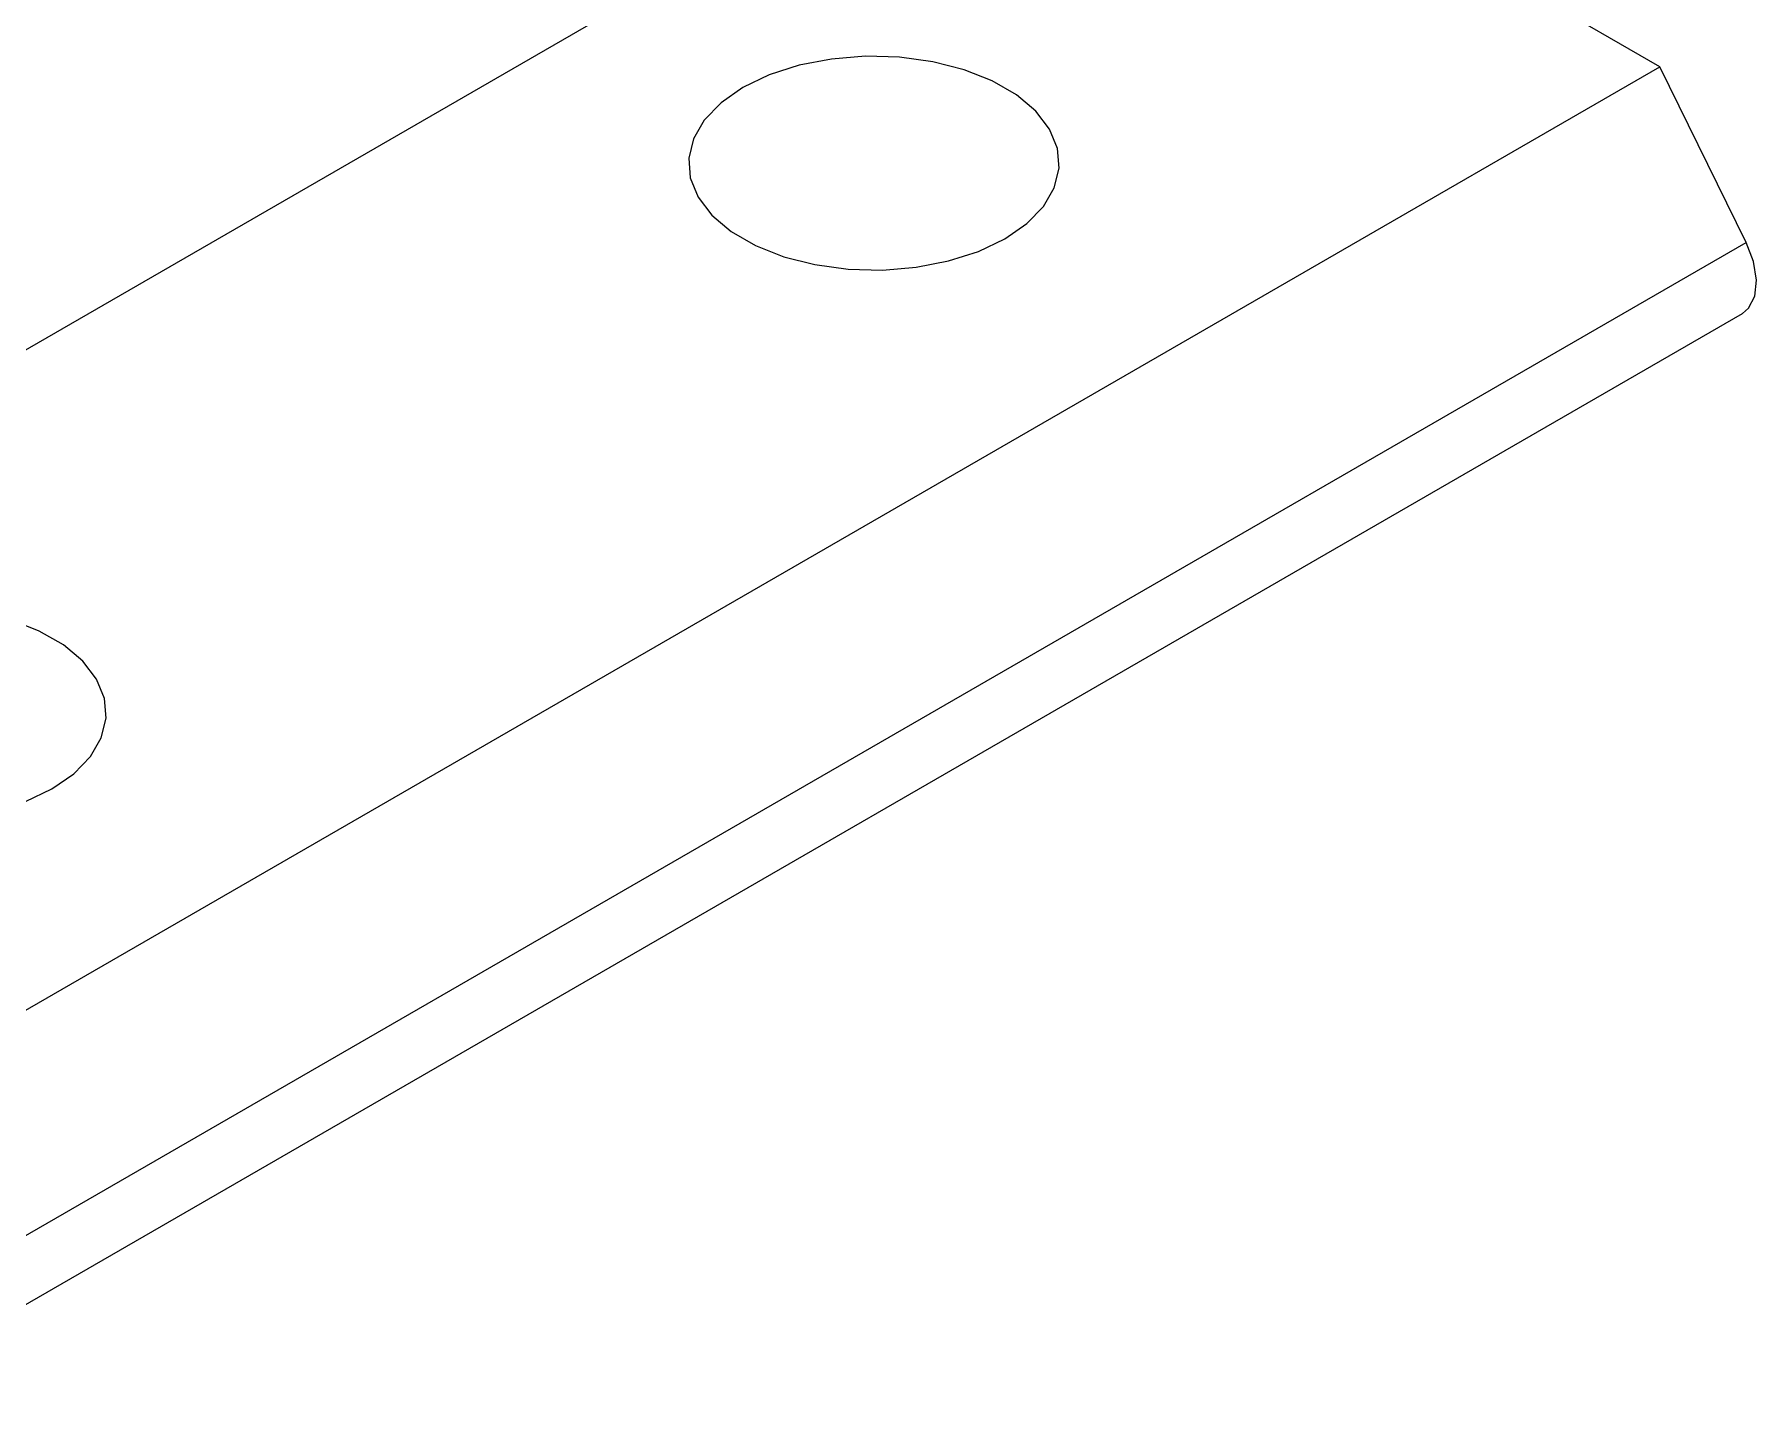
# Model space of a CAD drawing. Header units: inches. Extents: x -2.63 to 1.28, y -1.82 to 1.22.
# Drawn here: x -0.002 to 1.276, y -1.818 to -0.795 of the extents above; entities that cross this region are included whole.
import ezdxf

# ---------------------------------------------------------------- set-up
doc = ezdxf.new("R2010")
doc.units = ezdxf.units.IN
doc.header["$MEASUREMENT"] = 0

msp = doc.modelspace()

# ---------------------------------------------------------------- linework, layer by layer
at = {"color": 7, "linetype": 'Continuous', "lineweight": 25}
for p, q in [((-0.6345, -1.3903), (0.7797, -0.5739)), ((1.2041, -0.8189), (0.7797, -0.5739)), ((-0.2101, -1.6353), (1.2041, -0.8189)), ((1.2682, -0.9492), (1.2041, -0.8189)), ((-0.146, -1.7656), (1.2682, -0.9492)), ((-0.1487, -1.8183), (1.2655, -1.0019))]:
    msp.add_line(p, q, dxfattribs=at)
at = {"color": 7, "linetype": 'Continuous', "lineweight": 25, "flags": 128}
for points in [[(0.5237, -0.8343), (0.5075, -0.8456), (0.4951, -0.8584), (0.4871, -0.8723), (0.4836, -0.8868), (0.4847, -0.9014), (0.4905, -0.9157), (0.5008, -0.9291), (0.5151, -0.9411), (0.5331, -0.9515), (0.554, -0.9598), (0.5772, -0.9657), (0.6019, -0.969), (0.6273, -0.9697), (0.6524, -0.9677), (0.6764, -0.963), (0.6986, -0.9559), (0.7181, -0.9466), (0.7343, -0.9353), (0.7467, -0.9225), (0.7548, -0.9086), (0.7583, -0.8941), (0.7571, -0.8795), (0.7513, -0.8652), (0.741, -0.8518), (0.7267, -0.8397), (0.7088, -0.8294), (0.6878, -0.8211), (0.6646, -0.8152), (0.6399, -0.8118), (0.6146, -0.8111), (0.5894, -0.8132), (0.5654, -0.8178), (0.5432, -0.8249), (0.5237, -0.8343)], [(1.2655, -1.0019), (1.27, -0.9981), (1.2746, -0.9892), (1.2759, -0.9772), (1.2737, -0.9634), (1.2682, -0.9492)], [(-0.0085, -1.3641), (0.011, -1.3548), (0.0272, -1.3435), (0.0396, -1.3307), (0.0477, -1.3168), (0.0512, -1.3023), (0.05, -1.2877), (0.0442, -1.2734), (0.0339, -1.26), (0.0196, -1.2479), (0.0016, -1.2376), (-0.0193, -1.2293)]]:
    msp.add_lwpolyline(points, dxfattribs=at)

doc.saveas('drawing.dxf')
